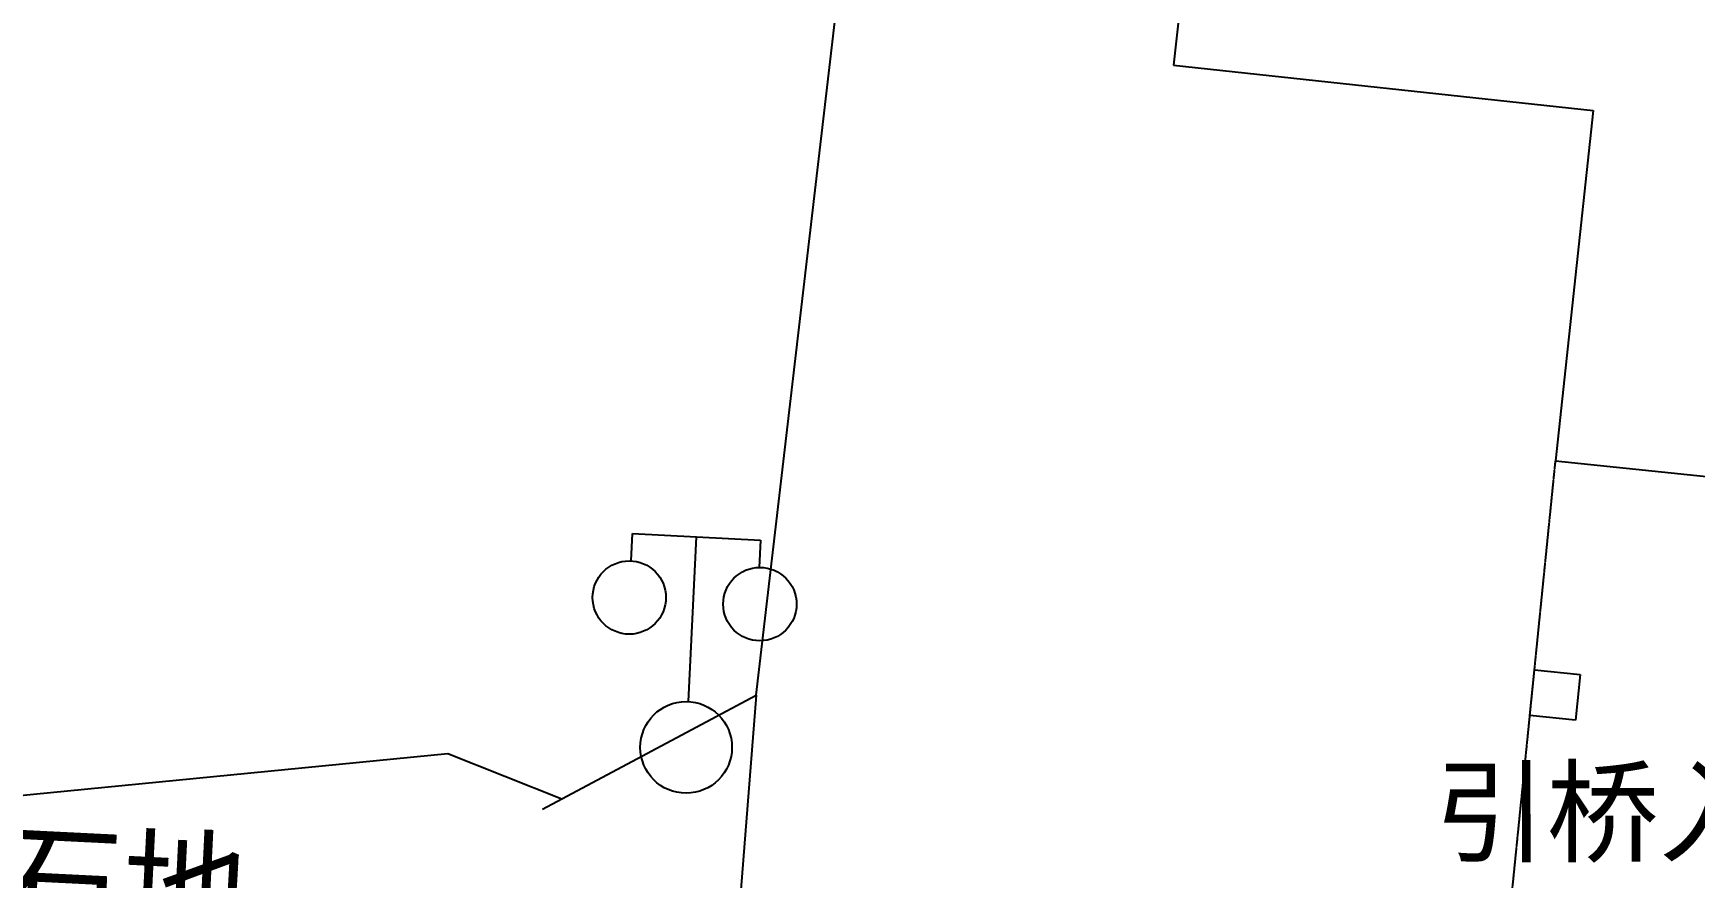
# Model space of a CAD drawing. Header units: millimetres. Extents: x 4 to 2106212, y -117026 to 198097.
# Drawn here: x 811512 to 829638, y 125002 to 134211 of the extents above; entities that cross this region are included whole.
import ezdxf
from ezdxf.enums import TextEntityAlignment as Align

# ---------------------------------------------------------------- set-up
doc = ezdxf.new("R2010")
doc.units = ezdxf.units.MM
doc.linetypes.add('X32', pattern=[1.5, 1, -0.5])
doc.layers.add('粗实线', color=7, linetype='Continuous')
doc.styles.get("Standard").update_dxf_attribs({"font": 'arial.ttf'})
doc.styles.add('宋体', font='')
doc.styles.get('宋体').set_extended_font_data('SimSun')

# ---------------------------------------------------------------- blocks, each defined once
blk = doc.blocks.new('jytkjyk')
at = {"layer": '粗实线', "color": 252, "linetype": 'Continuous'}
for p, q in [((526311, 155798), (524948, 143544)), ((524948, 143544), (529528, 143049)), ((529528, 143049), (529116, 139230)), ((529116, 139230), (542754, 137819)), ((528836, 136455, 13551), (528886, 136952, 13551)), ((528886, 136952, 13551), (529384, 136902, 13551)), ((529384, 136902, 13551), (529333, 136404, 13551)), ((529333, 136404, 13551), (528836, 136455, 13551))]:
    blk.add_line(p, q, dxfattribs=at)
at = {"layer": '粗实线', "color": 252}
for p, q in [((520395, 136674), (522079, 151097)), ((519031, 138139, 100000), (519046, 138439, 100000)), ((519046, 138439, 100000), (520444, 138367, 100000)), ((519656, 136605, 100000), (519745, 138403, 100000)), ((520444, 138367, 100000), (520429, 138068, 100000)), ((518065, 135433), (520395, 136674)), ((520395, 136674, 13497), (519938, 130825, 13497)), ((511789, 135526), (517030, 136038)), ((517030, 136038), (518275, 135545))]:
    blk.add_line(p, q, dxfattribs=at)
at = {"layer": '粗实线', "color": 252, "linetype": 'X32'}
blk.add_line((528193, 130070), (529116, 139230), dxfattribs=at)
at = {"layer": '粗实线', "color": 252}
for centre, radius in [((519011, 137740, 100000), 400), ((520436, 137668, 100000), 400), ((519631, 136106, 100000), 500)]:
    blk.add_circle(centre, radius, dxfattribs=at)
at = {"layer": '粗实线', "color": 252, "linetype": 'Continuous', "style": '宋体'}
blk.add_text('石地', height=1000, rotation=357.1643, dxfattribs=at).set_placement((513481, 134627, 100000), align=Align.MIDDLE)

msp = doc.modelspace()

# ---------------------------------------------------------------- block references
msp.add_blockref('jytkjyk', (299003.6001, -9682.4465))

# ---------------------------------------------------------------- texts
at = {"layer": '粗实线', "insert": (826793.8565, 126167.1914), "char_height": 900, "attachment_point": 1, "rotation": 0.04328721}
msp.add_mtext_dynamic_manual_height_columns('{\\fSimSun|b0|i0|c134|p2;引桥入口铝合金门}', width=11984.014546, gutter_width=12.5, heights=[0], dxfattribs=at)

doc.saveas('drawing.dxf')
